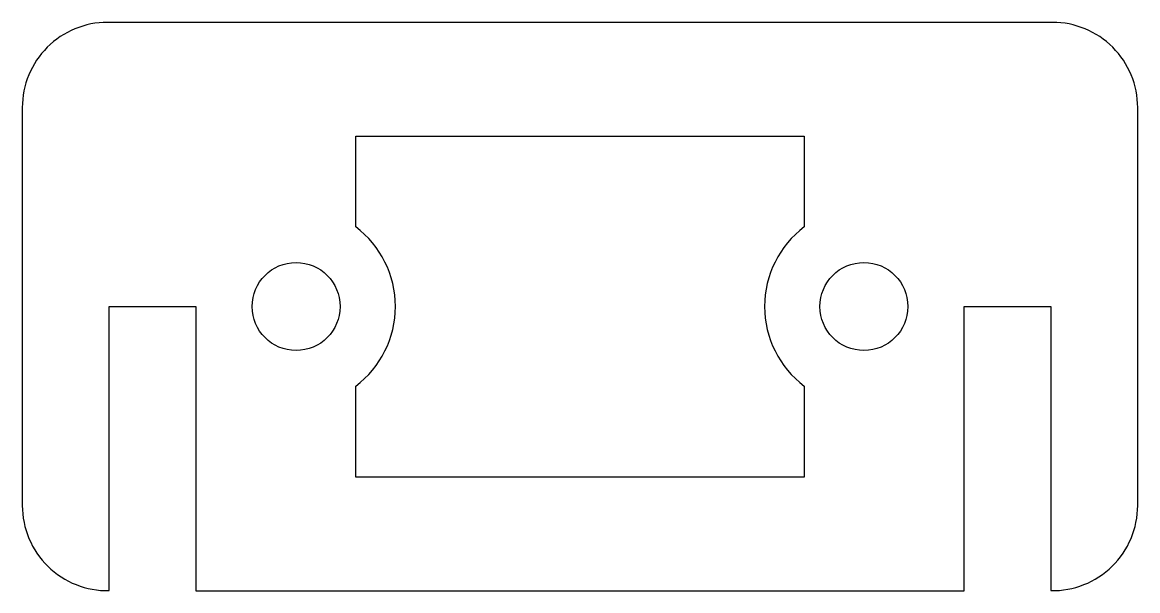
# Model space of a CAD drawing. Header units: millimetres. Extents: x -19.6 to 19.6, y 25 to 45.
import ezdxf

# ---------------------------------------------------------------- set-up
doc = ezdxf.new("R2010")
doc.units = ezdxf.units.MM
doc.layers.get('0').update_dxf_attribs({"linetype": 'CONTINUOUS'})

msp = doc.modelspace()

# ---------------------------------------------------------------- linework, layer by layer
for points in [[(16.645, 44.999), (-16.645, 44.999, 0.414214), (-19.645, 41.999), (-19.645, 27.999, 0.420084), (-16.585, 25), (-16.585, 35), (-13.53, 35), (-13.53, 24.999), (13.53, 24.999), (13.53, 35), (16.585, 35), (16.585, 25, 0.420084), (19.645, 27.999), (19.645, 41.999, 0.414214)], [(-7.9, 40.999), (7.9, 40.999), (7.9, 37.799, 0.5), (7.9, 32.199), (7.9, 28.999), (-7.9, 28.999), (-7.9, 32.199, 0.5), (-7.9, 37.799)]]:
    msp.add_lwpolyline(points, format="xyb", close=True)
for centre in [(-10, 34.999), (10, 34.999)]:
    msp.add_circle(centre, 1.55)

doc.saveas('drawing.dxf')
